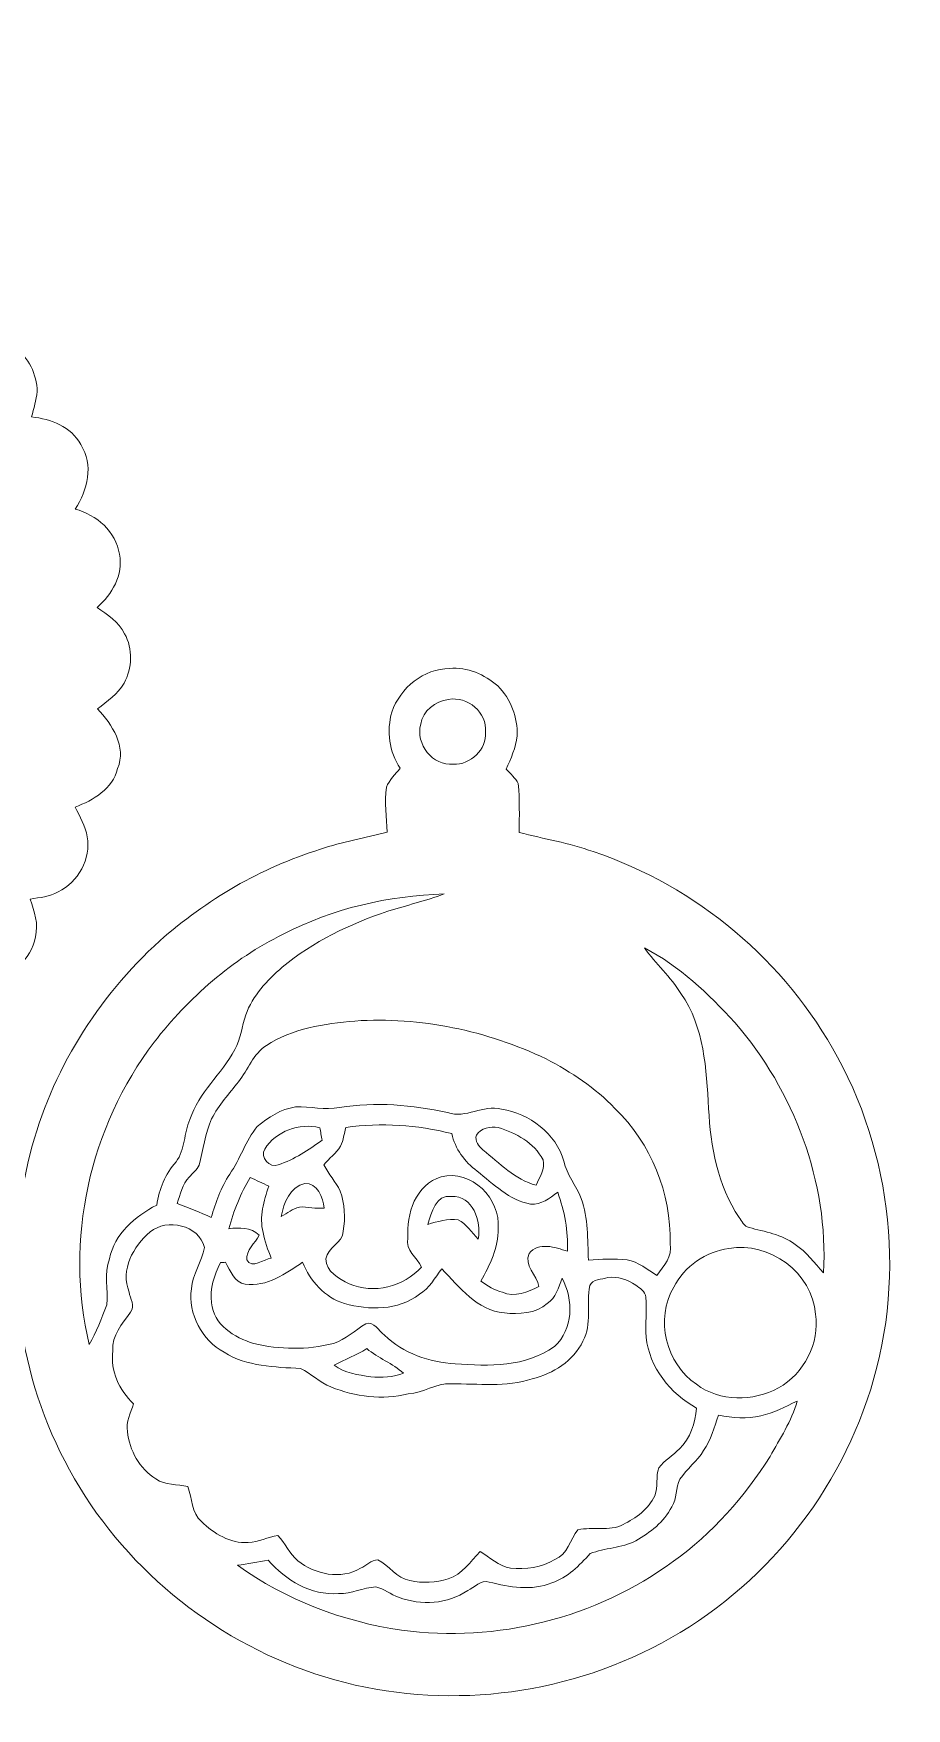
# Model space of a CAD drawing. Header units: centimetres. Extents: x -16.3 to 16.6, y -15.8 to 15.7.
# Drawn here: x 0.21 to 16.58, y -15.76 to 15.67 of the extents above; entities that cross this region are included whole.
import ezdxf

# ---------------------------------------------------------------- set-up
doc = ezdxf.new("R2010")
doc.units = ezdxf.units.CM
doc.header["$MEASUREMENT"] = 0
doc.layers.add('Layer 1', color=7, linetype='Continuous')

msp = doc.modelspace()

# ---------------------------------------------------------------- linework, layer by layer
at = {"layer": 'Layer 1', "color": 250, "lineweight": 9}
for points, knots in [([(-8.0353, 15.08373), (-7.65994, 15.58361), (-6.85279, 15.66616), (-6.38112, 15.25447), (-6.38112, 15.25447), (-6.09431, 15.02128), (-5.9084, 14.64805), (-5.9532, 14.27234), (-5.9532, 14.27234), (-5.93592, 14.03598), (-6.07421, 13.83736), (-6.16522, 13.63099), (-6.16522, 13.63099), (-6.05727, 13.55514), (-5.92816, 13.46977), (-5.9144, 13.32548), (-5.9144, 13.32548), (-5.889, 13.10993), (-5.91616, 12.89086), (-5.89394, 12.67461), (-5.89394, 12.67461), (-5.5648, 12.80125), (-5.17568, 12.91097), (-4.84372, 12.74022), (-4.84372, 12.74022), (-4.52622, 12.59982), (-4.35371, 12.28126), (-4.25035, 11.96623), (-4.25035, 11.96623), (-3.89369, 12.19836), (-3.41179, 12.33065), (-3.0255, 12.08617), (-3.0255, 12.08617), (-2.66849, 11.90167), (-2.53232, 11.5055), (-2.50127, 11.13262), (-2.50127, 11.13262), (-2.22752, 11.18412), (-1.93824, 11.30089), (-1.66484, 11.18624), (-1.66484, 11.18624), (-1.42107, 11.08993), (-1.19776, 10.91672), (-1.08981, 10.67189), (-1.08981, 10.67189), (-0.96493, 10.46551), (-1.00056, 10.21716), (-0.99526, 9.98715), (-0.99526, 9.98715), (-0.70881, 9.96668), (-0.37931, 9.97198), (-0.14331, 9.78112), (-0.14331, 9.78112), (0.12516, 9.59626), (0.27756, 9.26959), (0.2832, 8.94785), (0.2832, 8.94785), (0.26627, 8.787), (0.21653, 8.63142), (0.17984, 8.47443), (0.17984, 8.47443), (0.53755, 8.42997), (0.92279, 8.29558), (1.09882, 7.9555), (1.09882, 7.9555), (1.34683, 7.57379), (1.22865, 7.09684), (0.9944, 6.74371), (0.9944, 6.74371), (1.39727, 6.63576), (1.76169, 6.32425), (1.82625, 5.89633), (1.82625, 5.89633), (1.89998, 5.50898), (1.68726, 5.14385), (1.40504, 4.89867), (1.40504, 4.89867), (1.60047, 4.76038), (1.81391, 4.63056), (1.92185, 4.40478), (1.92185, 4.40478), (2.07919, 4.12151), (2.06967, 3.76061), (1.91233, 3.47839), (1.91233, 3.47839), (1.79168, 3.27554), (1.59871, 3.13619), (1.41527, 2.99543), (1.41527, 2.99543), (1.68549, 2.70616), (1.96454, 2.28811), (1.79097, 1.87642), (1.79097, 1.87642), (1.69678, 1.49542), (1.33836, 1.28058), (0.9937, 1.15429), (0.9937, 1.15429), (1.08048, 0.97402), (1.19266, 0.8008), (1.22018, 0.59796), (1.22018, 0.59796), (1.29673, 0.18415), (1.05296, -0.25753), (0.67726, -0.43639), (0.67726, -0.43639), (0.51886, -0.53129), (0.33047, -0.53764), (0.15444, -0.57503), (0.15444, -0.57503), (0.23205, -0.79975), (0.31248, -1.0414), (0.25004, -1.28023), (0.25004, -1.28023), (0.1756, -1.70533), (-0.22409, -2.06411), (-0.66295, -2.05282), (-0.66295, -2.05282), (-0.74938, -2.05846), (-0.92189, -2.0701), (-1.00832, -2.07575), (-1.00832, -2.07575), (-0.8986, -2.54), (-1.13849, -3.07587), (-1.58758, -3.25685), (-1.58758, -3.25685), (-1.87051, -3.36691), (-2.19894, -3.36268), (-2.47235, -3.22721), (-2.47235, -3.22721), (-2.55454, -3.49921), (-2.58488, -3.80506), (-2.80255, -4.0132), (-2.80255, -4.0132), (-2.9941, -4.17336), (-3.22482, -4.32541), (-3.48588, -4.31906), (-3.48588, -4.31906), (-3.76492, -4.33635), (-4.0154, -4.19806), (-4.25035, -4.06612), (-4.25035, -4.06612), (-4.36888, -4.38891), (-4.55056, -4.7304), (-4.88993, -4.85669), (-4.88993, -4.85669), (-5.07302, -4.91208), (-5.26952, -4.99287), (-5.46037, -4.92019), (-5.46037, -4.92019), (-5.74013, -4.88351), (-5.9532, -4.68454), (-6.14335, -4.49227), (-6.14335, -4.49227), (-6.33561, -4.76215), (-6.56668, -5.06766), (-6.92228, -5.10964), (-6.92228, -5.10964), (-7.41229, -5.24087), (-7.86103, -4.89656), (-8.08151, -4.48593), (-8.08151, -4.48593), (-8.31399, -4.67678), (-8.54824, -4.91808), (-8.86856, -4.93325), (-8.86856, -4.93325), (-9.21181, -4.97523), (-9.56071, -4.80484), (-9.76461, -4.53179), (-9.76461, -4.53179), (-9.85881, -4.38503), (-9.93042, -4.22558), (-9.99604, -4.06436), (-9.99604, -4.06436), (-10.20841, -4.1843), (-10.42854, -4.32012), (-10.68113, -4.31836), (-10.68113, -4.31836), (-11.01592, -4.35116), (-11.32813, -4.14726), (-11.5285, -3.89608), (-11.5285, -3.89608), (-11.68196, -3.70629), (-11.69008, -3.45299), (-11.73523, -3.22369), (-11.73523, -3.22369), (-12.00087, -3.32352), (-12.29968, -3.37291), (-12.5759, -3.28719), (-12.5759, -3.28719), (-12.79533, -3.19829), (-12.99747, -3.048), (-13.12341, -2.84586), (-13.12341, -2.84586), (-13.24653, -2.61338), (-13.24406, -2.34068), (-13.23983, -2.08386), (-13.23983, -2.08386), (-13.53405, -2.07504), (-13.85684, -2.07293), (-14.0992, -1.87819), (-14.0992, -1.87819), (-14.53382, -1.60056), (-14.59838, -1.01883), (-14.41458, -0.57256), (-14.41458, -0.57256), (-14.7155, -0.55422), (-15.0076, -0.42933), (-15.22526, -0.22049), (-15.22526, -0.22049), (-15.41611, 0.01446), (-15.51948, 0.32843), (-15.45421, 0.63041), (-15.45421, 0.63041), (-15.40271, 0.81527), (-15.31945, 0.98778), (-15.22879, 1.15605), (-15.22879, 1.15605), (-15.52124, 1.2453), (-15.8077, 1.41816), (-15.95763, 1.69227), (-15.95763, 1.69227), (-16.06699, 1.93463), (-16.12696, 2.21968), (-16.02677, 2.47473), (-16.02677, 2.47473), (-15.95269, 2.67899), (-15.80699, 2.84374), (-15.64789, 2.98591), (-15.64789, 2.98591), (-15.84545, 3.15207), (-16.07898, 3.30129), (-16.18235, 3.54859), (-16.18235, 3.54859), (-16.32275, 3.86291), (-16.29559, 4.26155), (-16.07334, 4.53213), (-16.07334, 4.53213), (-15.96821, 4.69372), (-15.79288, 4.78437), (-15.6426, 4.89762), (-15.6426, 4.89762), (-15.80735, 5.08247), (-16.0049, 5.26522), (-16.04441, 5.52239), (-16.04441, 5.52239), (-16.15483, 5.88893), (-15.97139, 6.27663), (-15.69975, 6.52005), (-15.69975, 6.52005), (-15.55899, 6.62517), (-15.38966, 6.67985), (-15.22632, 6.73806), (-15.22632, 6.73806), (-15.36285, 6.98148), (-15.50078, 7.24359), (-15.47503, 7.53322), (-15.47503, 7.53322), (-15.43058, 7.84543), (-15.25983, 8.14494), (-14.98502, 8.30933), (-14.98502, 8.30933), (-14.81357, 8.40035), (-14.61919, 8.42963), (-14.43292, 8.47655), (-14.43292, 8.47655), (-14.46714, 8.75453), (-14.56416, 9.05299), (-14.44598, 9.32287), (-14.44598, 9.32287), (-14.34261, 9.54265), (-14.18563, 9.75396), (-13.96126, 9.8605), (-13.96126, 9.8605), (-13.7383, 9.98609), (-13.47513, 9.94339), (-13.22995, 9.96244), (-13.22995, 9.96244), (-13.25747, 10.29159), (-13.24583, 10.65601), (-12.99147, 10.90225), (-12.99147, 10.90225), (-12.68597, 11.2769), (-12.15927, 11.29207), (-11.737, 11.14002), (-11.737, 11.14002), (-11.71865, 11.59087), (-11.4449, 12.06395), (-10.98381, 12.17507), (-10.98381, 12.17507), (-10.63598, 12.28267), (-10.28708, 12.1398), (-9.98616, 11.96976), (-9.98616, 11.96976), (-9.86939, 12.27491), (-9.71664, 12.61393), (-9.39208, 12.74093), (-9.39208, 12.74093), (-9.05447, 12.8965), (-8.67241, 12.82313), (-8.34821, 12.67355), (-8.34821, 12.67355), (-8.33304, 12.89333), (-8.37008, 13.11664), (-8.33198, 13.33395), (-8.33198, 13.33395), (-8.30729, 13.47188), (-8.18911, 13.55796), (-8.08257, 13.63381), (-8.08257, 13.63381), (-8.33798, 14.07231), (-8.38631, 14.68191), (-8.0353, 15.08373), (-8.0353, 15.08373), (-8.0353, 15.08373), (-8.0353, 15.08373), (-8.0353, 15.08373)], [0, 0, 0, 0, 0.0125, 0.0125, 0.0125, 0.0125, 0.025, 0.025, 0.025, 0.025, 0.0375, 0.0375, 0.0375, 0.0375, 0.05, 0.05, 0.05, 0.05, 0.0625, 0.0625, 0.0625, 0.0625, 0.075, 0.075, 0.075, 0.075, 0.0875, 0.0875, 0.0875, 0.0875, 0.1, 0.1, 0.1, 0.1, 0.1125, 0.1125, 0.1125, 0.1125, 0.125, 0.125, 0.125, 0.125, 0.1375, 0.1375, 0.1375, 0.1375, 0.15, 0.15, 0.15, 0.15, 0.1625, 0.1625, 0.1625, 0.1625, 0.175, 0.175, 0.175, 0.175, 0.1875, 0.1875, 0.1875, 0.1875, 0.2, 0.2, 0.2, 0.2, 0.2125, 0.2125, 0.2125, 0.2125, 0.225, 0.225, 0.225, 0.225, 0.2375, 0.2375, 0.2375, 0.2375, 0.25, 0.25, 0.25, 0.25, 0.2625, 0.2625, 0.2625, 0.2625, 0.275, 0.275, 0.275, 0.275, 0.2875, 0.2875, 0.2875, 0.2875, 0.3, 0.3, 0.3, 0.3, 0.3125, 0.3125, 0.3125, 0.3125, 0.325, 0.325, 0.325, 0.325, 0.3375, 0.3375, 0.3375, 0.3375, 0.35, 0.35, 0.35, 0.35, 0.3625, 0.3625, 0.3625, 0.3625, 0.375, 0.375, 0.375, 0.375, 0.3875, 0.3875, 0.3875, 0.3875, 0.4, 0.4, 0.4, 0.4, 0.4125, 0.4125, 0.4125, 0.4125, 0.425, 0.425, 0.425, 0.425, 0.4375, 0.4375, 0.4375, 0.4375, 0.45, 0.45, 0.45, 0.45, 0.4625, 0.4625, 0.4625, 0.4625, 0.475, 0.475, 0.475, 0.475, 0.4875, 0.4875, 0.4875, 0.4875, 0.5, 0.5, 0.5, 0.5, 0.5125, 0.5125, 0.5125, 0.5125, 0.525, 0.525, 0.525, 0.525, 0.5375, 0.5375, 0.5375, 0.5375, 0.55, 0.55, 0.55, 0.55, 0.5625, 0.5625, 0.5625, 0.5625, 0.575, 0.575, 0.575, 0.575, 0.5875, 0.5875, 0.5875, 0.5875, 0.6, 0.6, 0.6, 0.6, 0.6125, 0.6125, 0.6125, 0.6125, 0.625, 0.625, 0.625, 0.625, 0.6375, 0.6375, 0.6375, 0.6375, 0.65, 0.65, 0.65, 0.65, 0.6625, 0.6625, 0.6625, 0.6625, 0.675, 0.675, 0.675, 0.675, 0.6875, 0.6875, 0.6875, 0.6875, 0.7, 0.7, 0.7, 0.7, 0.7125, 0.7125, 0.7125, 0.7125, 0.725, 0.725, 0.725, 0.725, 0.7375, 0.7375, 0.7375, 0.7375, 0.75, 0.75, 0.75, 0.75, 0.7625, 0.7625, 0.7625, 0.7625, 0.775, 0.775, 0.775, 0.775, 0.7875, 0.7875, 0.7875, 0.7875, 0.8, 0.8, 0.8, 0.8, 0.8125, 0.8125, 0.8125, 0.8125, 0.825, 0.825, 0.825, 0.825, 0.8375, 0.8375, 0.8375, 0.8375, 0.85, 0.85, 0.85, 0.85, 0.8625, 0.8625, 0.8625, 0.8625, 0.875, 0.875, 0.875, 0.875, 0.8875, 0.8875, 0.8875, 0.8875, 0.9, 0.9, 0.9, 0.9, 0.9125, 0.9125, 0.9125, 0.9125, 0.925, 0.925, 0.925, 0.925, 0.9375, 0.9375, 0.9375, 0.9375, 0.95, 0.95, 0.95, 0.95, 0.9625, 0.9625, 0.9625, 0.9625, 0.975, 0.975, 0.975, 0.975, 1, 1, 1, 1]), ([(6.93271, 2.93687), (7.09005, 3.3909), (7.52855, 3.74967), (8.01785, 3.75532), (8.01785, 3.75532), (8.34841, 3.78777), (8.67261, 3.6389), (8.9185, 3.42723), (8.9185, 3.42723), (9.16438, 3.18452), (9.29279, 2.83457), (9.28327, 2.49096), (9.28327, 2.49096), (9.26316, 2.26906), (9.16403, 2.06622), (9.07725, 1.86478), (9.07725, 1.86478), (9.15345, 1.77623), (9.25293, 1.70109), (9.30338, 1.59314), (9.30338, 1.59314), (9.33336, 1.28975), (9.32172, 0.98389), (9.32278, 0.67909), (9.32278, 0.67909), (9.7828, 0.55315), (10.25835, 0.4826), (10.70814, 0.3182), (10.70814, 0.3182), (12.64771, -0.33056), (14.31811, -1.73849), (15.29072, -3.53731), (15.29072, -3.53731), (16.38504, -5.5432), (16.5833, -8.02886), (15.77226, -10.17059), (15.77226, -10.17059), (15.02825, -12.20999), (13.42911, -13.92661), (11.4398, -14.79974), (11.4398, -14.79974), (9.52704, -15.65769), (7.27667, -15.75717), (5.30358, -15.04068), (5.30358, -15.04068), (3.38588, -14.3503), (1.73418, -12.92896), (0.80002, -11.11356), (0.80002, -11.11356), (-0.11544, -9.35955), (-0.35039, -7.25911), (0.15409, -5.346), (0.15409, -5.346), (0.54144, -3.81177), (1.41456, -2.41618), (2.58261, -1.35502), (2.58261, -1.35502), (3.45397, -0.58456), (4.4802, 0.01799), (5.59392, 0.36195), (5.59392, 0.36195), (6.00279, 0.50271), (6.42894, 0.57679), (6.84769, 0.68086), (6.84769, 0.68086), (6.82688, 0.96167), (6.79901, 1.24566), (6.83111, 1.52576), (6.83111, 1.52576), (6.8865, 1.6644), (6.99974, 1.76918), (7.09146, 1.88454), (7.09146, 1.88454), (6.88085, 2.19004), (6.83429, 2.58198), (6.93271, 2.93687), (6.93271, 2.93687), (6.93271, 2.93687), (6.93271, 2.93687), (6.93271, 2.93687)], [0, 0, 0, 0, 0.04761905, 0.04761905, 0.04761905, 0.04761905, 0.0952381, 0.0952381, 0.0952381, 0.0952381, 0.14285714, 0.14285714, 0.14285714, 0.14285714, 0.19047619, 0.19047619, 0.19047619, 0.19047619, 0.23809524, 0.23809524, 0.23809524, 0.23809524, 0.28571429, 0.28571429, 0.28571429, 0.28571429, 0.33333333, 0.33333333, 0.33333333, 0.33333333, 0.38095238, 0.38095238, 0.38095238, 0.38095238, 0.42857143, 0.42857143, 0.42857143, 0.42857143, 0.47619048, 0.47619048, 0.47619048, 0.47619048, 0.52380952, 0.52380952, 0.52380952, 0.52380952, 0.57142857, 0.57142857, 0.57142857, 0.57142857, 0.61904762, 0.61904762, 0.61904762, 0.61904762, 0.66666667, 0.66666667, 0.66666667, 0.66666667, 0.71428571, 0.71428571, 0.71428571, 0.71428571, 0.76190476, 0.76190476, 0.76190476, 0.76190476, 0.80952381, 0.80952381, 0.80952381, 0.80952381, 0.85714286, 0.85714286, 0.85714286, 0.85714286, 0.9047619, 0.9047619, 0.9047619, 0.9047619, 1, 1, 1, 1]), ([(7.99528, 3.17359), (7.74833, 3.14219), (7.51585, 2.96263), (7.47493, 2.70758), (7.47493, 2.70758), (7.37157, 2.33997), (7.70282, 1.91664), (8.08559, 1.95862), (8.08559, 1.95862), (8.40556, 1.94345), (8.71953, 2.23308), (8.6906, 2.56011), (8.6906, 2.56011), (8.72729, 2.92594), (8.34947, 3.23885), (7.99528, 3.17359), (7.99528, 3.17359), (7.99528, 3.17359), (7.99528, 3.17359), (7.99528, 3.17359)], [0, 0, 0, 0, 0.16666667, 0.16666667, 0.16666667, 0.16666667, 0.33333333, 0.33333333, 0.33333333, 0.33333333, 0.5, 0.5, 0.5, 0.5, 0.66666667, 0.66666667, 0.66666667, 0.66666667, 1, 1, 1, 1]), ([(4.89648, -1.23155), (3.94115, -1.70074), (3.12306, -2.41971), (2.47536, -3.25932), (2.47536, -3.25932), (1.2611, -4.84788), (0.79438, -6.98289), (1.25969, -8.93128), (1.25969, -8.93128), (1.3948, -8.69492), (1.4897, -8.43739), (1.58954, -8.1848), (1.58954, -8.1848), (1.61176, -7.89658), (1.53874, -7.59989), (1.63857, -7.32014), (1.63857, -7.32014), (1.73065, -6.85342), (2.12012, -6.52286), (2.52405, -6.31331), (2.52405, -6.31331), (2.5685, -6.0131), (2.68562, -5.73017), (2.88635, -5.50016), (2.88635, -5.50016), (3.06415, -5.27332), (3.03205, -4.96182), (3.14811, -4.70712), (3.14811, -4.70712), (3.3058, -4.197), (3.74819, -3.85763), (3.98737, -3.39373), (3.98737, -3.39373), (4.10202, -3.19476), (4.12178, -2.95946), (4.19269, -2.74532), (4.19269, -2.74532), (4.32604, -2.38584), (4.59168, -2.09621), (4.8799, -1.85244), (4.8799, -1.85244), (5.45422, -1.36419), (6.14707, -1.04176), (6.85545, -0.80046), (6.85545, -0.80046), (7.20823, -0.68898), (7.57018, -0.60713), (7.91661, -0.4759), (7.91661, -0.4759), (6.87168, -0.51083), (5.82534, -0.74366), (4.89648, -1.23155), (4.89648, -1.23155), (4.89648, -1.23155), (4.89648, -1.23155), (4.89648, -1.23155)], [0, 0, 0, 0, 0.06666667, 0.06666667, 0.06666667, 0.06666667, 0.13333333, 0.13333333, 0.13333333, 0.13333333, 0.2, 0.2, 0.2, 0.2, 0.26666667, 0.26666667, 0.26666667, 0.26666667, 0.33333333, 0.33333333, 0.33333333, 0.33333333, 0.4, 0.4, 0.4, 0.4, 0.46666667, 0.46666667, 0.46666667, 0.46666667, 0.53333333, 0.53333333, 0.53333333, 0.53333333, 0.6, 0.6, 0.6, 0.6, 0.66666667, 0.66666667, 0.66666667, 0.66666667, 0.73333333, 0.73333333, 0.73333333, 0.73333333, 0.8, 0.8, 0.8, 0.8, 0.86666667, 0.86666667, 0.86666667, 0.86666667, 1, 1, 1, 1]), ([(11.67016, -1.48731), (11.88042, -1.78682), (12.16335, -2.02918), (12.35314, -2.34456), (12.35314, -2.34456), (12.79658, -2.96792), (12.82727, -3.76449), (12.87384, -4.50039), (12.87384, -4.50039), (12.9063, -5.21018), (13.04317, -5.94537), (13.44464, -6.54579), (13.44464, -6.54579), (13.49649, -6.61353), (13.53671, -6.71442), (13.63125, -6.73347), (13.63125, -6.73347), (13.92547, -6.81355), (14.2465, -6.85836), (14.4945, -7.05097), (14.4945, -7.05097), (14.70864, -7.18926), (14.85857, -7.39987), (15.03037, -7.58402), (15.03037, -7.58402), (15.12068, -5.88046), (14.4758, -4.16984), (13.36385, -2.88678), (13.36385, -2.88678), (12.86643, -2.34809), (12.32668, -1.82633), (11.67016, -1.48731), (11.67016, -1.48731), (11.67016, -1.48731), (11.67016, -1.48731), (11.67016, -1.48731)], [0, 0, 0, 0, 0.1, 0.1, 0.1, 0.1, 0.2, 0.2, 0.2, 0.2, 0.3, 0.3, 0.3, 0.3, 0.4, 0.4, 0.4, 0.4, 0.5, 0.5, 0.5, 0.5, 0.6, 0.6, 0.6, 0.6, 0.7, 0.7, 0.7, 0.7, 0.8, 0.8, 0.8, 0.8, 1, 1, 1, 1]), ([(6.24056, -2.85962), (5.66871, -2.91289), (5.0711, -2.99614), (4.58039, -3.31753), (4.58039, -3.31753), (4.33168, -3.47945), (4.23678, -3.77437), (4.05898, -3.99839), (4.05898, -3.99839), (3.88224, -4.22311), (3.68751, -4.43724), (3.55486, -4.69265), (3.55486, -4.69265), (3.42927, -4.96923), (3.39964, -5.27509), (3.32097, -5.56543), (3.32097, -5.56543), (3.28146, -5.65538), (3.19644, -5.7143), (3.13506, -5.78873), (3.13506, -5.78873), (3.00629, -5.92279), (2.96608, -6.11329), (2.90681, -6.28333), (2.90681, -6.28333), (3.12236, -6.36482), (3.33755, -6.44949), (3.5471, -6.5465), (3.5471, -6.5465), (3.63247, -6.26392), (3.72561, -5.97888), (3.89353, -5.73299), (3.89353, -5.73299), (4.09003, -5.44866), (4.19163, -5.10928), (4.40682, -4.83764), (4.40682, -4.83764), (4.61637, -4.66972), (4.85555, -4.50815), (5.12825, -4.47287), (5.12825, -4.47287), (5.40377, -4.45911), (5.68035, -4.53955), (5.95481, -4.4824), (5.95481, -4.4824), (6.62756, -4.37127), (7.31689, -4.43442), (7.97975, -4.578), (7.97975, -4.578), (8.32089, -4.69477), (8.64368, -4.42525), (8.9894, -4.51238), (8.9894, -4.51238), (9.51152, -4.59493), (10.0107, -4.97029), (10.15957, -5.48852), (10.15957, -5.48852), (10.21072, -5.74605), (10.39064, -5.94678), (10.48483, -6.18702), (10.48483, -6.18702), (10.61395, -6.55991), (10.60724, -6.95749), (10.61818, -7.34695), (10.61818, -7.34695), (10.85948, -7.32861), (11.10219, -7.3152), (11.34384, -7.34307), (11.34384, -7.34307), (11.55657, -7.37694), (11.72625, -7.51911), (11.903, -7.632), (11.903, -7.632), (12.02823, -7.45349), (12.20744, -7.27851), (12.14994, -7.03616), (12.14994, -7.03616), (12.17816, -6.09424), (11.79505, -5.15303), (11.1156, -4.50039), (11.1156, -4.50039), (10.74835, -4.11163), (10.29609, -3.81671), (9.82478, -3.57047), (9.82478, -3.57047), (8.7153, -3.03883), (7.47034, -2.77848), (6.24056, -2.85962), (6.24056, -2.85962), (6.24056, -2.85962), (6.24056, -2.85962), (6.24056, -2.85962)], [0, 0, 0, 0, 0.04166667, 0.04166667, 0.04166667, 0.04166667, 0.08333333, 0.08333333, 0.08333333, 0.08333333, 0.125, 0.125, 0.125, 0.125, 0.16666667, 0.16666667, 0.16666667, 0.16666667, 0.20833333, 0.20833333, 0.20833333, 0.20833333, 0.25, 0.25, 0.25, 0.25, 0.29166667, 0.29166667, 0.29166667, 0.29166667, 0.33333333, 0.33333333, 0.33333333, 0.33333333, 0.375, 0.375, 0.375, 0.375, 0.41666667, 0.41666667, 0.41666667, 0.41666667, 0.45833333, 0.45833333, 0.45833333, 0.45833333, 0.5, 0.5, 0.5, 0.5, 0.54166667, 0.54166667, 0.54166667, 0.54166667, 0.58333333, 0.58333333, 0.58333333, 0.58333333, 0.625, 0.625, 0.625, 0.625, 0.66666667, 0.66666667, 0.66666667, 0.66666667, 0.70833333, 0.70833333, 0.70833333, 0.70833333, 0.75, 0.75, 0.75, 0.75, 0.79166667, 0.79166667, 0.79166667, 0.79166667, 0.83333333, 0.83333333, 0.83333333, 0.83333333, 0.875, 0.875, 0.875, 0.875, 0.91666667, 0.91666667, 0.91666667, 0.91666667, 1, 1, 1, 1]), ([(4.54934, -5.26274), (4.4608, -5.41056), (4.64212, -5.63069), (4.80511, -5.55661), (4.80511, -5.55661), (5.10673, -5.46206), (5.3699, -5.27579), (5.62673, -5.09658), (5.62673, -5.09658), (5.61191, -5.01827), (5.59709, -4.9403), (5.58228, -4.86269), (5.58228, -4.86269), (5.1981, -4.76815), (4.76136, -4.92407), (4.54934, -5.26274), (4.54934, -5.26274), (4.54934, -5.26274), (4.54934, -5.26274), (4.54934, -5.26274)], [0, 0, 0, 0, 0.16666667, 0.16666667, 0.16666667, 0.16666667, 0.33333333, 0.33333333, 0.33333333, 0.33333333, 0.5, 0.5, 0.5, 0.5, 0.66666667, 0.66666667, 0.66666667, 0.66666667, 1, 1, 1, 1]), ([(6.06911, -4.85564), (6.03912, -4.97276), (6.02713, -5.09729), (5.9728, -5.207), (5.9728, -5.207), (5.89343, -5.34529), (5.75408, -5.43454), (5.65848, -5.55978), (5.65848, -5.55978), (5.74808, -5.73052), (5.87967, -5.87587), (5.96469, -6.05014), (5.96469, -6.05014), (6.049, -6.29144), (6.06629, -6.55179), (6.02078, -6.80297), (6.02078, -6.80297), (6.0102, -7.03157), (5.73185, -7.10601), (5.69411, -7.32049), (5.69411, -7.32049), (5.69799, -7.5625), (5.94352, -7.69761), (6.13296, -7.79004), (6.13296, -7.79004), (6.59404, -7.99076), (7.15531, -7.8419), (7.48975, -7.47572), (7.48975, -7.47572), (7.40437, -7.29298), (7.18389, -7.1628), (7.23645, -6.93032), (7.23645, -6.93032), (7.1987, -6.47912), (7.3825, -5.92491), (7.86052, -5.78344), (7.86052, -5.78344), (8.42743, -5.63739), (8.97953, -6.19337), (8.9252, -6.75287), (8.9252, -6.75287), (8.94037, -7.11341), (8.76962, -7.43479), (8.60452, -7.74136), (8.60452, -7.74136), (8.72764, -7.82849), (8.85711, -7.91034), (9.00528, -7.94844), (9.00528, -7.94844), (9.2367, -8.04616), (9.48541, -7.94809), (9.69179, -7.83767), (9.69179, -7.83767), (9.65545, -7.63764), (9.40145, -7.43479), (9.50834, -7.22348), (9.50834, -7.22348), (9.68226, -6.99523), (9.99623, -7.10565), (10.22448, -7.17938), (10.22448, -7.17938), (10.2393, -6.80297), (10.17403, -6.42656), (10.0435, -6.07378), (10.0435, -6.07378), (9.89216, -6.18102), (9.73694, -6.31296), (9.53586, -6.29285), (9.53586, -6.29285), (9.13404, -6.22441), (8.83842, -5.91644), (8.53079, -5.67443), (8.53079, -5.67443), (8.29831, -5.50228), (8.11981, -5.25674), (8.05595, -4.97276), (8.05595, -4.97276), (7.4079, -4.80625), (6.73269, -4.76391), (6.06911, -4.85564), (6.06911, -4.85564), (6.06911, -4.85564), (6.06911, -4.85564), (6.06911, -4.85564)], [0, 0, 0, 0, 0.04545455, 0.04545455, 0.04545455, 0.04545455, 0.09090909, 0.09090909, 0.09090909, 0.09090909, 0.13636364, 0.13636364, 0.13636364, 0.13636364, 0.18181818, 0.18181818, 0.18181818, 0.18181818, 0.22727273, 0.22727273, 0.22727273, 0.22727273, 0.27272727, 0.27272727, 0.27272727, 0.27272727, 0.31818182, 0.31818182, 0.31818182, 0.31818182, 0.36363636, 0.36363636, 0.36363636, 0.36363636, 0.40909091, 0.40909091, 0.40909091, 0.40909091, 0.45454545, 0.45454545, 0.45454545, 0.45454545, 0.5, 0.5, 0.5, 0.5, 0.54545455, 0.54545455, 0.54545455, 0.54545455, 0.59090909, 0.59090909, 0.59090909, 0.59090909, 0.63636364, 0.63636364, 0.63636364, 0.63636364, 0.68181818, 0.68181818, 0.68181818, 0.68181818, 0.72727273, 0.72727273, 0.72727273, 0.72727273, 0.77272727, 0.77272727, 0.77272727, 0.77272727, 0.81818182, 0.81818182, 0.81818182, 0.81818182, 0.86363636, 0.86363636, 0.86363636, 0.86363636, 0.90909091, 0.90909091, 0.90909091, 0.90909091, 1, 1, 1, 1]), ([(8.52092, -5.00169), (8.47964, -5.10928), (8.56819, -5.21088), (8.64192, -5.27932), (8.64192, -5.27932), (8.95448, -5.52697), (9.24129, -5.83354), (9.63957, -5.94149), (9.63957, -5.94149), (9.7006, -5.78732), (9.81455, -5.63845), (9.76799, -5.46241), (9.76799, -5.46241), (9.60253, -5.14174), (9.25752, -4.95935), (8.9259, -4.8574), (8.9259, -4.8574), (8.78374, -4.83694), (8.59817, -4.86304), (8.52092, -5.00169), (8.52092, -5.00169), (8.52092, -5.00169), (8.52092, -5.00169), (8.52092, -5.00169)], [0, 0, 0, 0, 0.14285714, 0.14285714, 0.14285714, 0.14285714, 0.28571429, 0.28571429, 0.28571429, 0.28571429, 0.42857143, 0.42857143, 0.42857143, 0.42857143, 0.57142857, 0.57142857, 0.57142857, 0.57142857, 0.71428571, 0.71428571, 0.71428571, 0.71428571, 1, 1, 1, 1]), ([(4.27806, -5.79473), (4.09567, -6.09318), (3.96832, -6.42021), (3.87554, -6.75676), (3.87554, -6.75676), (4.0738, -6.73136), (4.28935, -6.72853), (4.44492, -6.87635), (4.44492, -6.87635), (4.36872, -7.02945), (4.19833, -7.15963), (4.21315, -7.34166), (4.21315, -7.34166), (4.3084, -7.52334), (4.53276, -7.32049), (4.67387, -7.30815), (4.67387, -7.30815), (4.60614, -7.15293), (4.54617, -6.99276), (4.52077, -6.82449), (4.52077, -6.82449), (4.44034, -6.53309), (4.53805, -6.23535), (4.62449, -5.95666), (4.62449, -5.95666), (4.50842, -5.90303), (4.39342, -5.84871), (4.27806, -5.79473), (4.27806, -5.79473), (4.27806, -5.79473), (4.27806, -5.79473), (4.27806, -5.79473)], [0, 0, 0, 0, 0.11111111, 0.11111111, 0.11111111, 0.11111111, 0.22222222, 0.22222222, 0.22222222, 0.22222222, 0.33333333, 0.33333333, 0.33333333, 0.33333333, 0.44444444, 0.44444444, 0.44444444, 0.44444444, 0.55555556, 0.55555556, 0.55555556, 0.55555556, 0.66666667, 0.66666667, 0.66666667, 0.66666667, 0.77777778, 0.77777778, 0.77777778, 0.77777778, 1, 1, 1, 1]), ([(4.86049, -6.52427), (4.97409, -6.46783), (5.07392, -6.37822), (5.19951, -6.34894), (5.19951, -6.34894), (5.35332, -6.33907), (5.50784, -6.39093), (5.662, -6.36835), (5.662, -6.36835), (5.64295, -6.17538), (5.53465, -5.88963), (5.30429, -5.91009), (5.30429, -5.91009), (5.02242, -5.96583), (4.90353, -6.27169), (4.86049, -6.52427), (4.86049, -6.52427), (4.86049, -6.52427), (4.86049, -6.52427), (4.86049, -6.52427)], [0, 0, 0, 0, 0.16666667, 0.16666667, 0.16666667, 0.16666667, 0.33333333, 0.33333333, 0.33333333, 0.33333333, 0.5, 0.5, 0.5, 0.5, 0.66666667, 0.66666667, 0.66666667, 0.66666667, 1, 1, 1, 1]), ([(7.60687, -6.67597), (7.79172, -6.61882), (7.98222, -6.56872), (8.17872, -6.58813), (8.17872, -6.58813), (8.33606, -6.6668), (8.42778, -6.83013), (8.55302, -6.94937), (8.55302, -6.94937), (8.61229, -6.61917), (8.45177, -6.12669), (8.05172, -6.15315), (8.05172, -6.15315), (7.74974, -6.10482), (7.68554, -6.46148), (7.60687, -6.67597), (7.60687, -6.67597), (7.60687, -6.67597), (7.60687, -6.67597), (7.60687, -6.67597)], [0, 0, 0, 0, 0.16666667, 0.16666667, 0.16666667, 0.16666667, 0.33333333, 0.33333333, 0.33333333, 0.33333333, 0.5, 0.5, 0.5, 0.5, 0.66666667, 0.66666667, 0.66666667, 0.66666667, 1, 1, 1, 1]), ([(2.39987, -6.81779), (2.08554, -7.08484), (1.83825, -7.52652), (2.00687, -7.94525), (2.00687, -7.94525), (2.02663, -8.0645), (2.12576, -8.20773), (2.03369, -8.32133), (2.03369, -8.32133), (1.88093, -8.53899), (1.67667, -8.75947), (1.70384, -9.04734), (1.70384, -9.04734), (1.64492, -9.42622), (1.8259, -9.78182), (2.08695, -10.04147), (2.08695, -10.04147), (2.04145, -10.21115), (1.94161, -10.38119), (1.97689, -10.56252), (1.97689, -10.56252), (2.01393, -10.91495), (2.19984, -11.26526), (2.51099, -11.44764), (2.51099, -11.44764), (2.6828, -11.58205), (2.9114, -11.53936), (3.11001, -11.59546), (3.11001, -11.59546), (3.18762, -11.81347), (3.17669, -12.0837), (3.36366, -12.25197), (3.36366, -12.25197), (3.59755, -12.47176), (3.90341, -12.66931), (4.23996, -12.64003), (4.23996, -12.64003), (4.43751, -12.64709), (4.60614, -12.53208), (4.79664, -12.5088), (4.79664, -12.5088), (4.9374, -12.65344), (5.00866, -12.85558), (5.17023, -12.98434), (5.17023, -12.98434), (5.49161, -13.24328), (5.98056, -13.34629), (6.3478, -13.12369), (6.3478, -13.12369), (6.45434, -13.07289), (6.54748, -12.9787), (6.66954, -12.9667), (6.66954, -12.9667), (6.88473, -13.0743), (7.01914, -13.32019), (7.27349, -13.35335), (7.27349, -13.35335), (7.50809, -13.41755), (7.75997, -13.38862), (7.99245, -13.32689), (7.99245, -13.32689), (8.24963, -13.24011), (8.40591, -13.00198), (8.58653, -12.8136), (8.58653, -12.8136), (8.7728, -12.92296), (8.93825, -13.08312), (9.15733, -13.12334), (9.15733, -13.12334), (9.44202, -13.15685), (9.74364, -13.10958), (9.992, -12.96071), (9.992, -12.96071), (10.23259, -12.86863), (10.27387, -12.585), (10.42204, -12.40296), (10.42204, -12.40296), (10.69826, -12.3437), (11.008, -12.44071), (11.26976, -12.30595), (11.26976, -12.30595), (11.51177, -12.18565), (11.74777, -12.01561), (11.86313, -11.76444), (11.86313, -11.76444), (11.93933, -11.59793), (11.87266, -11.40566), (11.94039, -11.2395), (11.94039, -11.2395), (12.0494, -11.10262), (12.20674, -11.01408), (12.32527, -10.88567), (12.32527, -10.88567), (12.53482, -10.68988), (12.61984, -10.40024), (12.64877, -10.12331), (12.64877, -10.12331), (12.15735, -9.85062), (11.76012, -9.35849), (11.70191, -8.78839), (11.70191, -8.78839), (11.68569, -8.53792), (11.71461, -8.28745), (11.69486, -8.03768), (11.69486, -8.03768), (11.68851, -7.93186), (11.58373, -7.86659), (11.50612, -7.81615), (11.50612, -7.81615), (11.35654, -7.70643), (11.16957, -7.64681), (10.9833, -7.67433), (10.9833, -7.67433), (10.87147, -7.70714), (10.69791, -7.69514), (10.64358, -7.82285), (10.64358, -7.82285), (10.58008, -8.1661), (10.69262, -8.54569), (10.51729, -8.86531), (10.51729, -8.86531), (10.33913, -9.24066), (9.95707, -9.47173), (9.56655, -9.57227), (9.56655, -9.57227), (9.07725, -9.7356), (8.55125, -9.66188), (8.04608, -9.66611), (8.04608, -9.66611), (7.76103, -9.6513), (7.52044, -9.83545), (7.24033, -9.85591), (7.24033, -9.85591), (6.75632, -9.97232), (6.2462, -9.90671), (5.78795, -9.72467), (5.78795, -9.72467), (5.58016, -9.64318), (5.42282, -9.47244), (5.22315, -9.38001), (5.22315, -9.38001), (4.73702, -9.34791), (4.21738, -9.34544), (3.78981, -9.07451), (3.78981, -9.07451), (3.37071, -8.84626), (3.11036, -8.35624), (3.17563, -7.88106), (3.17563, -7.88106), (3.1982, -7.60589), (3.36824, -7.37482), (3.42151, -7.10953), (3.42151, -7.10953), (3.31497, -6.68585), (2.71949, -6.55461), (2.39987, -6.81779), (2.39987, -6.81779), (2.39987, -6.81779), (2.39987, -6.81779), (2.39987, -6.81779)], [0, 0, 0, 0, 0.02439024, 0.02439024, 0.02439024, 0.02439024, 0.04878049, 0.04878049, 0.04878049, 0.04878049, 0.07317073, 0.07317073, 0.07317073, 0.07317073, 0.09756098, 0.09756098, 0.09756098, 0.09756098, 0.12195122, 0.12195122, 0.12195122, 0.12195122, 0.14634146, 0.14634146, 0.14634146, 0.14634146, 0.17073171, 0.17073171, 0.17073171, 0.17073171, 0.19512195, 0.19512195, 0.19512195, 0.19512195, 0.2195122, 0.2195122, 0.2195122, 0.2195122, 0.24390244, 0.24390244, 0.24390244, 0.24390244, 0.26829268, 0.26829268, 0.26829268, 0.26829268, 0.29268293, 0.29268293, 0.29268293, 0.29268293, 0.31707317, 0.31707317, 0.31707317, 0.31707317, 0.34146341, 0.34146341, 0.34146341, 0.34146341, 0.36585366, 0.36585366, 0.36585366, 0.36585366, 0.3902439, 0.3902439, 0.3902439, 0.3902439, 0.41463415, 0.41463415, 0.41463415, 0.41463415, 0.43902439, 0.43902439, 0.43902439, 0.43902439, 0.46341463, 0.46341463, 0.46341463, 0.46341463, 0.48780488, 0.48780488, 0.48780488, 0.48780488, 0.51219512, 0.51219512, 0.51219512, 0.51219512, 0.53658537, 0.53658537, 0.53658537, 0.53658537, 0.56097561, 0.56097561, 0.56097561, 0.56097561, 0.58536585, 0.58536585, 0.58536585, 0.58536585, 0.6097561, 0.6097561, 0.6097561, 0.6097561, 0.63414634, 0.63414634, 0.63414634, 0.63414634, 0.65853659, 0.65853659, 0.65853659, 0.65853659, 0.68292683, 0.68292683, 0.68292683, 0.68292683, 0.70731707, 0.70731707, 0.70731707, 0.70731707, 0.73170732, 0.73170732, 0.73170732, 0.73170732, 0.75609756, 0.75609756, 0.75609756, 0.75609756, 0.7804878, 0.7804878, 0.7804878, 0.7804878, 0.80487805, 0.80487805, 0.80487805, 0.80487805, 0.82926829, 0.82926829, 0.82926829, 0.82926829, 0.85365854, 0.85365854, 0.85365854, 0.85365854, 0.87804878, 0.87804878, 0.87804878, 0.87804878, 0.90243902, 0.90243902, 0.90243902, 0.90243902, 0.92682927, 0.92682927, 0.92682927, 0.92682927, 0.95121951, 0.95121951, 0.95121951, 0.95121951, 1, 1, 1, 1]), ([(13.25308, -7.12576), (12.82234, -7.18856), (12.41594, -7.45949), (12.2212, -7.85425), (12.2212, -7.85425), (11.86278, -8.44586), (12.07692, -9.29287), (12.64383, -9.67529), (12.64383, -9.67529), (13.08339, -10.00407), (13.70922, -10.0016), (14.18229, -9.74408), (14.18229, -9.74408), (14.66278, -9.4735), (14.96229, -8.90799), (14.87797, -8.3566), (14.87797, -8.3566), (14.82188, -7.58402), (14.00873, -6.98606), (13.25308, -7.12576), (13.25308, -7.12576), (13.25308, -7.12576), (13.25308, -7.12576), (13.25308, -7.12576)], [0, 0, 0, 0, 0.14285714, 0.14285714, 0.14285714, 0.14285714, 0.28571429, 0.28571429, 0.28571429, 0.28571429, 0.42857143, 0.42857143, 0.42857143, 0.42857143, 0.57142857, 0.57142857, 0.57142857, 0.57142857, 0.71428571, 0.71428571, 0.71428571, 0.71428571, 1, 1, 1, 1]), ([(3.71855, -7.39281), (3.61272, -7.62776), (3.51041, -7.88035), (3.55204, -8.14423), (3.55204, -8.14423), (3.58697, -8.56051), (3.97996, -8.79934), (4.34297, -8.9101), (4.34297, -8.9101), (4.83192, -9.02688), (5.35015, -9.03358), (5.83839, -8.90976), (5.83839, -8.90976), (6.06382, -8.82968), (6.24515, -8.66493), (6.44411, -8.53828), (6.44411, -8.53828), (6.61062, -8.49207), (6.68118, -8.67304), (6.79513, -8.75066), (6.79513, -8.75066), (7.14402, -9.09638), (7.64074, -9.25866), (8.12298, -9.29076), (8.12298, -9.29076), (8.74952, -9.33732), (9.44872, -9.35178), (9.98212, -8.96585), (9.98212, -8.96585), (10.33807, -8.6434), (10.33984, -8.08955), (10.12994, -7.68703), (10.12994, -7.68703), (10.05867, -7.85566), (10.00999, -8.05216), (9.84807, -8.16187), (9.84807, -8.16187), (9.62934, -8.3499), (9.31608, -8.36613), (9.04338, -8.33437), (9.04338, -8.33437), (8.52727, -8.29381), (8.2073, -7.8486), (7.87075, -7.51205), (7.87075, -7.51205), (7.73599, -7.67468), (7.63791, -7.87541), (7.45059, -7.98619), (7.45059, -7.98619), (7.05195, -8.29169), (6.50726, -8.28745), (6.04371, -8.16151), (6.04371, -8.16151), (5.6747, -8.03981), (5.40165, -7.74065), (5.25949, -7.38646), (5.25949, -7.38646), (4.94022, -7.59742), (4.59203, -7.8546), (4.18528, -7.7978), (4.18528, -7.7978), (3.98137, -7.76887), (3.90694, -7.54204), (3.81345, -7.38611), (3.81345, -7.38611), (3.78981, -7.38787), (3.74219, -7.39105), (3.71855, -7.39281), (3.71855, -7.39281), (3.71855, -7.39281), (3.71855, -7.39281), (3.71855, -7.39281)], [0, 0, 0, 0, 0.05263158, 0.05263158, 0.05263158, 0.05263158, 0.10526316, 0.10526316, 0.10526316, 0.10526316, 0.15789474, 0.15789474, 0.15789474, 0.15789474, 0.21052632, 0.21052632, 0.21052632, 0.21052632, 0.26315789, 0.26315789, 0.26315789, 0.26315789, 0.31578947, 0.31578947, 0.31578947, 0.31578947, 0.36842105, 0.36842105, 0.36842105, 0.36842105, 0.42105263, 0.42105263, 0.42105263, 0.42105263, 0.47368421, 0.47368421, 0.47368421, 0.47368421, 0.52631579, 0.52631579, 0.52631579, 0.52631579, 0.57894737, 0.57894737, 0.57894737, 0.57894737, 0.63157895, 0.63157895, 0.63157895, 0.63157895, 0.68421053, 0.68421053, 0.68421053, 0.68421053, 0.73684211, 0.73684211, 0.73684211, 0.73684211, 0.78947368, 0.78947368, 0.78947368, 0.78947368, 0.84210526, 0.84210526, 0.84210526, 0.84210526, 0.89473684, 0.89473684, 0.89473684, 0.89473684, 1, 1, 1, 1]), ([(5.85109, -9.31581), (6.04371, -9.47138), (6.30335, -9.49606), (6.53901, -9.53523), (6.53901, -9.53523), (6.74433, -9.54476), (6.96234, -9.54934), (7.15496, -9.46538), (7.15496, -9.46538), (6.94435, -9.28476), (6.678, -9.18069), (6.46175, -9.00606), (6.46175, -9.00606), (6.26949, -9.13095), (6.05324, -9.20997), (5.85109, -9.31581), (5.85109, -9.31581), (5.85109, -9.31581), (5.85109, -9.31581), (5.85109, -9.31581)], [0, 0, 0, 0, 0.16666667, 0.16666667, 0.16666667, 0.16666667, 0.33333333, 0.33333333, 0.33333333, 0.33333333, 0.5, 0.5, 0.5, 0.5, 0.66666667, 0.66666667, 0.66666667, 0.66666667, 1, 1, 1, 1]), ([(13.85174, -10.26513), (13.5921, -10.33709), (13.31975, -10.30181), (13.05905, -10.25561), (13.05905, -10.25561), (12.97615, -10.47891), (12.92217, -10.72092), (12.7793, -10.91706), (12.7793, -10.91706), (12.65688, -11.11709), (12.46462, -11.25996), (12.3355, -11.45434), (12.3355, -11.45434), (12.25754, -11.61874), (12.28117, -11.81735), (12.18204, -11.97434), (12.18204, -11.97434), (12.04129, -12.26079), (11.77741, -12.45553), (11.50683, -12.60899), (11.50683, -12.60899), (11.24365, -12.75504), (10.92439, -12.74163), (10.65134, -12.85064), (10.65134, -12.85064), (10.4492, -13.07465), (10.22695, -13.29973), (9.9352, -13.40203), (9.9352, -13.40203), (9.55844, -13.55161), (9.13863, -13.48529), (8.75798, -13.38404), (8.75798, -13.38404), (8.60276, -13.33289), (8.48493, -13.48846), (8.35723, -13.54455), (8.35723, -13.54455), (7.98081, -13.80137), (7.48093, -13.82713), (7.06042, -13.67049), (7.06042, -13.67049), (6.91401, -13.6144), (6.78666, -13.51386), (6.63461, -13.47541), (6.63461, -13.47541), (6.39684, -13.48634), (6.176, -13.61123), (5.9347, -13.59994), (5.9347, -13.59994), (5.41647, -13.64086), (4.94481, -13.35229), (4.61672, -12.97411), (4.61672, -12.97411), (4.42517, -13.01574), (4.22973, -13.03902), (4.03711, -13.07042), (4.03711, -13.07042), (4.94375, -13.71918), (6.01655, -14.12805), (7.11757, -14.28856), (7.11757, -14.28856), (8.89874, -14.52739), (10.76564, -14.06419), (12.21238, -12.99528), (12.21238, -12.99528), (12.94828, -12.47916), (13.54094, -11.78384), (14.02495, -11.03207), (14.02495, -11.03207), (14.20946, -10.69552), (14.42924, -10.36708), (14.5326, -9.99384), (14.5326, -9.99384), (14.30859, -10.09085), (14.09445, -10.21892), (13.85174, -10.26513)], [0, 0, 0, 0, 0.05, 0.05, 0.05, 0.05, 0.1, 0.1, 0.1, 0.1, 0.15, 0.15, 0.15, 0.15, 0.2, 0.2, 0.2, 0.2, 0.25, 0.25, 0.25, 0.25, 0.3, 0.3, 0.3, 0.3, 0.35, 0.35, 0.35, 0.35, 0.4, 0.4, 0.4, 0.4, 0.45, 0.45, 0.45, 0.45, 0.5, 0.5, 0.5, 0.5, 0.55, 0.55, 0.55, 0.55, 0.6, 0.6, 0.6, 0.6, 0.65, 0.65, 0.65, 0.65, 0.7, 0.7, 0.7, 0.7, 0.75, 0.75, 0.75, 0.75, 0.8, 0.8, 0.8, 0.8, 0.85, 0.85, 0.85, 0.85, 0.9, 0.9, 0.9, 0.9, 1, 1, 1, 1])]:
    msp.add_open_spline(points, degree=3, knots=knots, dxfattribs=at)

doc.saveas('drawing.dxf')
